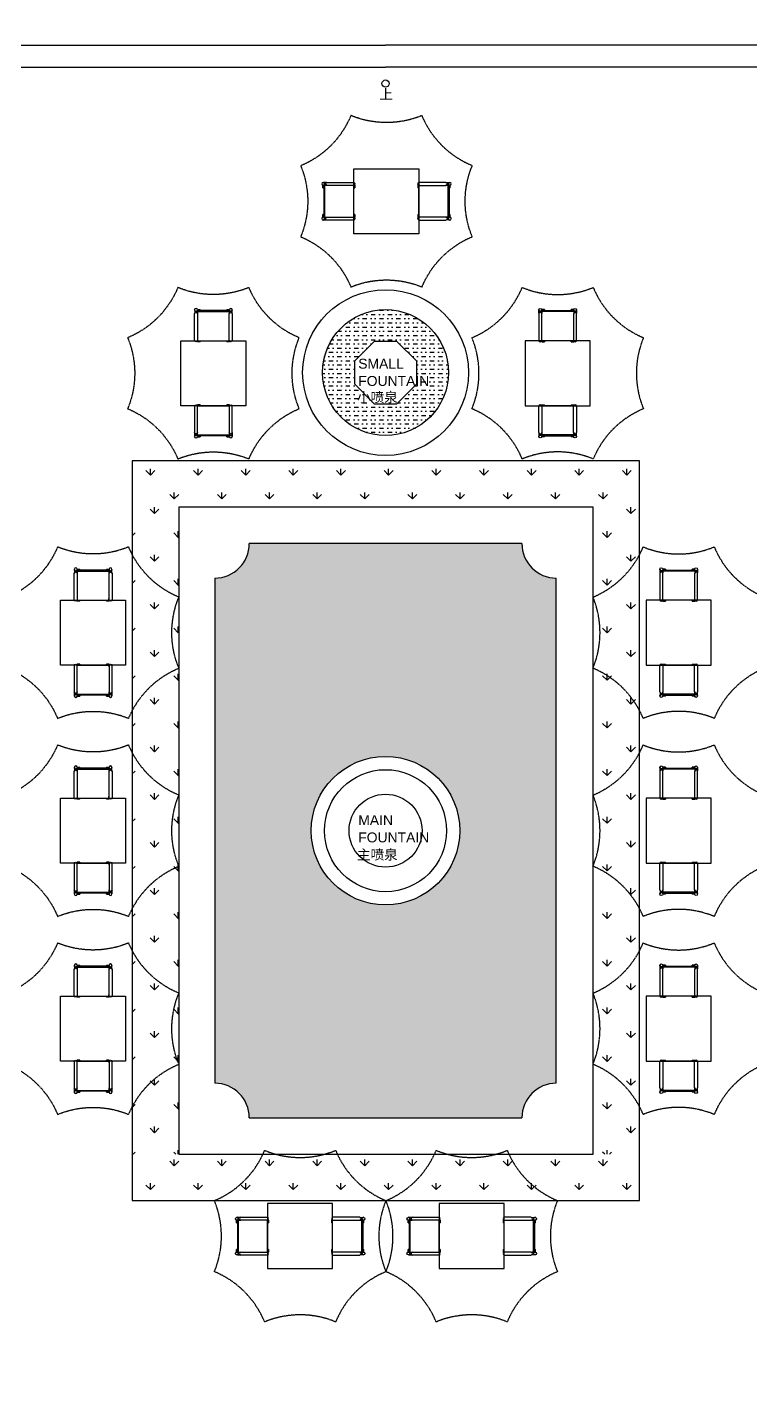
# Model space of a CAD drawing. Header units: millimetres. Extents: x -6033 to 120673, y -4970 to 90533.
# Drawn here: x 51965 to 62877, y 29224 to 49717 of the extents above; entities that cross this region are included whole.
import ezdxf

# ---------------------------------------------------------------- set-up
doc = ezdxf.new("R2010")
doc.units = ezdxf.units.MM
doc.linetypes.add('I-AR$0$ACAD_ISO02W100', pattern=[15, 12, -3])
for name, color, linetype in [('I-AR$0$3-地面', 8, 'Continuous'), ('I-AR$0$9-填充', 8, 'Continuous'), ('I-AR$0$A-stairs', 2, 'Continuous'), ('I-AR$0$FF-活动家具', 1, 'Continuous'), ('I-AR$0$ID-TEXT-HEADING-3', 3, 'Continuous'), ('I-AR$0$L-ELEV-MARK', 253, 'Continuous')]:
    doc.layers.add(name, color=color, linetype=linetype)
doc.layers.add('I-AR$0$I-SCOPE', color=252, linetype='Continuous', lineweight=35)
doc.styles.add('I-AR$0$Arial', font='ARIALUNI.ttf')
pattern_1 = [(0, (0, 84500), (127, 63.5), [63.5, -63.5, 0, -63.5, 0, -63.5])]
pattern_2 = [(90, (-273251.6522538068, 190733.4542391462), (-359.2102448, 359.2102448), [95.25, -623.1704896]), (45, (-273251.6522538068, 190733.4542391462), (-359.2102448427661, 359.2102448427661), [95.25, -412.75]), (135, (-273251.6522538068, 190733.4542391462), (-359.2102448427661, -359.2102448427661), [95.25, -412.75])]
pattern_3 = [(90, (-440450.4811027655, 234779.0956267374), (-359.2102448, 359.2102448), [95.25, -623.1704896]), (45, (-440450.4811027655, 234779.0956267374), (-359.2102448427661, 359.2102448427661), [95.25, -412.75]), (135, (-440450.4811027655, 234779.0956267374), (-359.2102448427661, -359.2102448427661), [95.25, -412.75])]
pattern_4 = [(90, (-502531.6522538068, 190733.4542391462), (-359.2102448, 359.2102448), [95.25, -623.1704896]), (45, (-502531.6522538068, 190733.4542391462), (-359.2102448427661, 359.2102448427661), [95.25, -412.75]), (135, (-502531.6522538068, 190733.4542391462), (-359.2102448427661, -359.2102448427661), [95.25, -412.75])]

# ---------------------------------------------------------------- blocks, each defined once
blk = doc.blocks.new('I-AR$0$A$C68b9d67d')
at = {"layer": 'I-AR$0$FF-活动家具', "lineweight": -3}
for p, q in [((490, 980), (-490, 980)), ((-490, 980), (-490, 0)), ((490, 0), (490, 980)), ((-959.5480535561219, 690.9811339214211), (-944.5479755511042, 690.9811140713864)), ((-944.547908505192, 730.981123903417), (-949.5530758607201, 730.9811277983827)), ((-903.8014891920611, 772.2735385803971), (-945.071861829143, 772.2734983488917)), ((-944.547908505192, 730.981123903417), (-932.8910927688703, 730.9817137384671)), ((-944.547908505192, 730.981123903417), (-944.5436566430144, 249.018889633473)), ((-932.8914111283375, 737.2733995032031), (-938.8353548096493, 737.2733874985133)), ((-910.2647635241738, 767.2733464604244), (-937.5260605944786, 767.2734752784017)), ((-932.892171552754, 752.3015446133795), (-932.8921437656973, 752.3015446133795)), ((-910.264582342119, 737.2734452013974), (-929.8921715812758, 737.2734055605833)), ((-929.8921715812758, 730.9818654839182), (-900.7730469707167, 730.9833389121341)), ((-900.7666938371258, 730.9811510624131), (-921.5477605761262, 730.9811432863935)), ((-497.4942410232034, 729.7733734163921), (-893.4942535790615, 729.7733500443865)), ((-893.4940581861883, 774.7733547083917), (-497.4940456291661, 774.7733780803974)), ((-489.9999735928141, 728.9811847929377), (-513.299824015121, 728.9811651573982)), ((-474.9998110290617, 730.981136125396), (-490.2217003321275, 730.9811378073646)), ((-490.0000266281422, 249.0188622171991), (-489.9999733718578, 730.9811377828592)), ((-489.9999777917983, 690.9811950495932), (-474.9998780752067, 690.9811262943549)), ((474.9998110290617, 730.981136125396), (490.2217003321275, 730.9811378073646)), ((489.9999777917983, 690.9811950495932), (474.9998780752067, 690.9811262943549)), ((490.0000266281422, 249.0188622171991), (489.9999733718578, 730.9811377828592)), ((489.9999735928141, 728.9811847929377), (513.299824015121, 728.9811651573982)), ((893.4940581861883, 774.7733547083917), (497.4940456291661, 774.7733780803974)), ((497.4942410232034, 729.7733734163921), (893.4942535790615, 729.7733500443865)), ((900.7666938371258, 730.9811510624131), (921.5477605761262, 730.9811432863935)), ((929.8921715812758, 730.9818654839182), (900.7730469707167, 730.9833389121341)), ((903.8014891920611, 772.2735385803971), (945.071861829143, 772.2734983488917)), ((910.264582342119, 737.2734452013974), (929.8921715812758, 737.2734055605833)), ((910.2647635241738, 767.2733464604244), (937.5260605944786, 767.2734752784017)), ((944.547908505192, 730.981123903417), (932.8910927688703, 730.9817137384671)), ((932.8914111283375, 737.2733995032031), (938.8353548096493, 737.2733874985133)), ((932.892171552754, 752.3015446133795), (932.8921437656973, 752.3015446133795)), ((944.547908505192, 730.981123903417), (944.5436566430144, 249.018889633473)), ((944.547908505192, 730.981123903417), (949.5530758607201, 730.9811277983827)), ((959.5480535561219, 690.9811339214211), (944.5479755511042, 690.9811140713864)), ((-944.5480459132232, 289.0188655633829), (-959.5476440511411, 289.0188598263776)), ((-949.3063610862009, 249.0188476169715), (-944.5476373261772, 249.0188895983738)), ((-945.0720096365549, 207.7264521824545), (-903.8018175531179, 207.7262862343923)), ((-944.5436566430144, 249.018889633473), (-932.8667054718826, 249.0194804874482)), ((-932.86638704082, 242.7263763148221), (-938.7562481542118, 242.7263764931704)), ((-910.2643764910754, 212.7263554623933), (-937.526208138559, 212.7263959193369)), ((-929.8921715812758, 249.0196309988969), (-900.7593413868453, 249.0211051205406)), ((-910.264566140133, 242.7263756303582), (-929.8921715812758, 242.7263762247749)), ((-921.5479650301859, 249.0188751153764), (-900.7659427921753, 249.0188911703881)), ((-497.4940394051373, 205.2263431323809), (-893.4940561951371, 205.226379213389)), ((-893.4938608012162, 250.2263838773943), (-497.4938482451253, 250.2264072503895)), ((-474.9999484370928, 289.0188777863514), (-490.0000222080853, 289.0188381823828)), ((-490.0000266281422, 249.0188622171991), (-475.0000154831214, 249.0188679543789)), ((474.9999484370928, 289.0188777863514), (490.0000222080853, 289.0188381823828)), ((490.0000266281422, 249.0188622171991), (475.0000154831214, 249.0188679543789)), ((893.4938608012162, 250.2263838773943), (497.4938482451253, 250.2264072503895)), ((497.4940394051373, 205.2263431323809), (893.4940561951371, 205.226379213389)), ((929.8921715812758, 249.0196309988969), (900.7593413868453, 249.0211051205406)), ((921.5479650301859, 249.0188751153764), (900.7659427921753, 249.0188911703881)), ((945.0720096365549, 207.7264521824545), (903.8018175531179, 207.7262862343923)), ((910.2643764910754, 212.7263554623933), (937.526208138559, 212.7263959193369)), ((910.264566140133, 242.7263756303582), (929.8921715812758, 242.7263762247749)), ((932.86638704082, 242.7263763148221), (938.7562481542118, 242.7263764931704)), ((944.5436566430144, 249.018889633473), (932.8667054718826, 249.0194804874482)), ((949.3063610862009, 249.0188476169715), (944.5476373261772, 249.0188895983738)), ((944.5480459132232, 289.0188655633829), (959.5476440511411, 289.0188598263776)), ((-490, 0), (490, 0))]:
    blk.add_line(p, q, dxfattribs=at)
at = {"layer": 'I-AR$0$FF-活动家具', "color": 8, "lineweight": -3}
for p, q in [((-932.8656294622924, 227.7544740923913), (-932.892171552754, 752.3015446133795)), ((-929.8921715812758, 230.6983170952881), (-929.8921715812758, 749.301696441602)), ((929.8921715812758, 230.6983170952881), (929.8921715812758, 749.301696441602)), ((932.8656294622924, 227.7544740923913), (932.892171552754, 752.3015446133795))]:
    blk.add_line(p, q, dxfattribs=at)
at = {"layer": 'I-AR$0$FF-活动家具', "lineweight": -3, "flags": 128}
for points in [[(-959.5480535561219, 690.9811339214211), (-959.5480743171647, 691.1157019373495), (-959.5477868760936, 691.601774028386), (-959.5477361021331, 692.4335748663871), (-959.547831865144, 693.596411005361), (-959.5480278721079, 695.0694908093428), (-959.5478798971744, 696.8264339573798), (-959.5480319481576, 698.8360021973494), (-959.5478465710767, 701.0623875913443), (-959.5478338082321, 703.4657566263922), (-959.5477994740941, 706.0030991344247), (-959.5478810800705, 708.6293496433645), (-959.5476050411817, 711.2975740113761), (-959.5478823371232, 713.9601419583778), (-959.5477298821788, 716.5696775793913), (-959.547633822076, 719.0792979093967), (-959.5477740041679, 721.4445320144296), (-959.5479985731654, 723.6229642693652), (-959.5479340411257, 725.5757801614236), (-959.5479788840748, 727.2682930993615), (-959.5478766451124, 728.6700460154098), (-959.5477687981911, 729.7561705283588), (-959.547710647108, 730.507301903388), (-959.548040034133, 730.7804808133515)], [(-474.9998110290617, 730.981136125396), (-475.0000665291445, 730.9780106453691), (-474.9998028280679, 730.7527510063956), (-474.9997457291465, 730.1745603933814), (-474.999689029064, 729.2539704633527), (-474.9998329231748, 728.0072204723838), (-474.9998496721964, 726.4565628183773), (-474.9998094672337, 724.629838589346), (-474.9996370670851, 722.559560161375), (-475.0000461251475, 720.2826056474005), (-474.9996430661995, 717.8398275593645), (-475.000074375188, 715.2744911883492), (-474.9998349071248, 712.6325959663955), (-474.9998823471833, 709.9611610763823), (-474.999798282166, 707.3080207463936), (-475.0000816971296, 704.7204658423434), (-474.9997115471633, 702.2445808373741), (-474.999917952111, 699.9244972483721), (-474.999842233141, 697.8018660763628), (-474.9997732131742, 695.9143127513817), (-474.9997287821025, 694.2956576403813), (-474.9998553311452, 692.9748120053555), (-474.999909787206, 691.9752173263696), (-474.9997352451319, 691.3148114423966), (-474.9996942682192, 691.0054001343669), (-474.9998780752067, 690.9811262943549)], [(-959.5477098741103, 249.2135336563806), (-959.547723531141, 249.2472945683985), (-959.5477806301787, 249.8254851814127), (-959.5478415641701, 250.7461345653865), (-959.5476976701757, 251.992884557345), (-959.5476724541513, 253.5434233023552), (-959.5477126592305, 255.3701475313865), (-959.5478850591462, 257.4404259594157), (-959.5479516331106, 259.7173466064269), (-959.5478875262197, 262.1602774693747), (-959.5479276170954, 264.7255205203546), (-959.5476914520841, 267.3674496073509), (-959.5476397791645, 270.0388250444084), (-959.547728078207, 272.6920248284005), (-959.5479245281313, 275.2796053193742), (-959.5478190451395, 277.7555241914233), (-959.5476084072143, 280.0755483263638), (-959.5476841260679, 282.1981794983731), (-959.5477531461511, 284.0857328233542), (-959.5477933441289, 285.7043284804095), (-959.54767102818, 287.0252335693804), (-959.5476123391418, 288.0247687944211), (-959.5477868812159, 288.6851746783941), (-959.5478320911061, 288.9946454403689), (-959.5476440511411, 289.0188598263776)], [(-474.9999484370928, 289.0188777863514), (-474.9999234421412, 288.884250317351), (-474.9997394832317, 288.3982715463499), (-474.9997860242147, 287.5664112543454), (-474.9996944940649, 286.4036345693748), (-474.9999741201755, 284.930520899361), (-474.9996422291733, 283.1735521633527), (-474.9999658111483, 281.1639500563615), (-474.9996797891799, 278.9376579833915), (-474.9996967841871, 276.534348402347), (-474.9997268852312, 273.9969464403694), (-474.9996452791383, 271.3706959313713), (-474.9999170851661, 268.7024121093564), (-474.9996397891082, 266.0398441623547), (-474.9998007111717, 263.4304274493479), (-474.9998925371328, 260.9207476653974), (-474.9997565890662, 258.5555730143678), (-475.000003419118, 256.3770474393968), (-475.0000637180638, 254.4241720933933), (-475.0000273410697, 252.7317780623562), (-474.9996497142129, 251.3299995593843), (-474.9997575620655, 250.2438750463771), (-474.9998199461261, 249.4928031253512), (-474.9998296292033, 249.090109800396), (-475.0000154831214, 249.0188679543789)]]:
    blk.add_lwpolyline(points, dxfattribs=at)
at = {"layer": 'I-AR$0$FF-活动家具', "lineweight": -3}
for points in [[(474.9998110290617, 730.981136125396), (475.0000665291445, 730.9780106453691), (474.9998028280679, 730.7527510063956), (474.9997457291465, 730.1745603933814), (474.999689029064, 729.2539704633527), (474.9998329231748, 728.0072204723838), (474.9998496721964, 726.4565628183773), (474.9998094672337, 724.629838589346), (474.9996370670851, 722.559560161375), (475.0000461251475, 720.2826056474005), (474.9996430661995, 717.8398275593645), (475.000074375188, 715.2744911883492), (474.9998349071248, 712.6325959663955), (474.9998823471833, 709.9611610763823), (474.999798282166, 707.3080207463936), (475.0000816971296, 704.7204658423434), (474.9997115471633, 702.2445808373741), (474.999917952111, 699.9244972483721), (474.999842233141, 697.8018660763628), (474.9997732131742, 695.9143127513817), (474.9997287821025, 694.2956576403813), (474.9998553311452, 692.9748120053555), (474.999909787206, 691.9752173263696), (474.9997352451319, 691.3148114423966), (474.9996942682192, 691.0054001343669), (474.9998780752067, 690.9811262943549)], [(959.5480535561219, 690.9811339214211), (959.5480743171647, 691.1157019373495), (959.5477868760936, 691.601774028386), (959.5477361021331, 692.4335748663871), (959.547831865144, 693.596411005361), (959.5480278721079, 695.0694908093428), (959.5478798971744, 696.8264339573798), (959.5480319481576, 698.8360021973494), (959.5478465710767, 701.0623875913443), (959.5478338082321, 703.4657566263922), (959.5477994740941, 706.0030991344247), (959.5478810800705, 708.6293496433645), (959.5476050411817, 711.2975740113761), (959.5478823371232, 713.9601419583778), (959.5477298821788, 716.5696775793913), (959.547633822076, 719.0792979093967), (959.5477740041679, 721.4445320144296), (959.5479985731654, 723.6229642693652), (959.5479340411257, 725.5757801614236), (959.5479788840748, 727.2682930993615), (959.5478766451124, 728.6700460154098), (959.5477687981911, 729.7561705283588), (959.547710647108, 730.507301903388), (959.548040034133, 730.7804808133515)], [(474.9999484370928, 289.0188777863514), (474.9999234421412, 288.884250317351), (474.9997394832317, 288.3982715463499), (474.9997860242147, 287.5664112543454), (474.9996944940649, 286.4036345693748), (474.9999741201755, 284.930520899361), (474.9996422291733, 283.1735521633527), (474.9999658111483, 281.1639500563615), (474.9996797891799, 278.9376579833915), (474.9996967841871, 276.534348402347), (474.9997268852312, 273.9969464403694), (474.9996452791383, 271.3706959313713), (474.9999170851661, 268.7024121093564), (474.9996397891082, 266.0398441623547), (474.9998007111717, 263.4304274493479), (474.9998925371328, 260.9207476653974), (474.9997565890662, 258.5555730143678), (475.000003419118, 256.3770474393968), (475.0000637180638, 254.4241720933933), (475.0000273410697, 252.7317780623562), (474.9996497142129, 251.3299995593843), (474.9997575620655, 250.2438750463771), (474.9998199461261, 249.4928031253512), (474.9998296292033, 249.090109800396), (475.0000154831214, 249.0188679543789)], [(959.5477098741103, 249.2135336563806), (959.547723531141, 249.2472945683985), (959.5477806301787, 249.8254851814127), (959.5478415641701, 250.7461345653865), (959.5476976701757, 251.992884557345), (959.5476724541513, 253.5434233023552), (959.5477126592305, 255.3701475313865), (959.5478850591462, 257.4404259594157), (959.5479516331106, 259.7173466064269), (959.5478875262197, 262.1602774693747), (959.5479276170954, 264.7255205203546), (959.5476914520841, 267.3674496073509), (959.5476397791645, 270.0388250444084), (959.547728078207, 272.6920248284005), (959.5479245281313, 275.2796053193742), (959.5478190451395, 277.7555241914233), (959.5476084072143, 280.0755483263638), (959.5476841260679, 282.1981794983731), (959.5477531461511, 284.0857328233542), (959.5477933441289, 285.7043284804095), (959.54767102818, 287.0252335693804), (959.5476123391418, 288.0247687944211), (959.5477868812159, 288.6851746783941), (959.5478320911061, 288.9946454403689), (959.5476440511411, 289.0188598263776)]]:
    blk.add_lwpolyline(points, dxfattribs=at)
for centre, radius in [((-954.8641453421442, 752.3015446133795), 21.97197378941146), ((954.8641453421442, 752.3015446133795), 21.97197378941146), ((-954.8376211670693, 227.7544740923913), 21.9719917048623), ((954.8376211670693, 227.7544740923913), 21.9719917048623)]:
    blk.add_circle(centre, radius, dxfattribs=at)
for centre, radius, start, end in [((-954.8641453421442, 749.3015446414938), 24.97197376128329, 0.0003482896218667753, 90), ((-893.4940840501804, 752.2733999453485), 22.50000000000057, 90, 270), ((-497.4940840501804, 752.2733999453485), 22.50000000000043, 270, 90), ((497.4940840501804, 752.2733999453485), 22.50000000000043, 90, 270), ((893.4940840501804, 752.2733999453485), 22.50000000000057, 270, 90), ((954.8641453421442, 749.3015446414938), 24.97197376128329, 90, 179.9996517103781), ((-954.8641453421442, 230.6984688953962), 24.97197376128329, 270, 359.9996517070431), ((-893.4940840501804, 227.7263631443493), 22.50000000000043, 90, 270), ((-497.4940840501804, 227.7263631443493), 22.50000000000043, 270, 90), ((497.4940840501804, 227.7263631443493), 22.50000000000043, 90, 270), ((893.4940840501804, 227.7263631443493), 22.50000000000043, 270, 90), ((954.8641453421442, 230.6984688953962), 24.97197376128329, 180.0003482929569, 270)]:
    blk.add_arc(centre, radius, start, end, dxfattribs=at)
blk = doc.blocks.new('I-AR$0$A$C5e96f56e')
at = {"layer": 'I-AR$0$L-ELEV-MARK', "color": 252, "linetype": 'I-AR$0$ACAD_ISO02W100'}
for centre, start, end in [((-989.9494936630363, 2389.94949366356), 270, 314.9999999976418), ((989.9494936595438, 2389.949493663502), 225, 270), ((-2389.949493663036, 989.9494936636183), 314.9999999976418, 0), ((2389.949493667344, 989.9494936636765), 180, 225), ((-2389.94949366292, -989.9494936589617), 0, 45), ((2389.949493667344, -989.9494936589035), 134.9999999976418, 180), ((-989.9494936630363, -2389.949493658787), 45, 90), ((989.9494936595438, -2389.949493658787), 90, 134.9999999976418)]:
    blk.add_arc(centre, 1400, start, end, dxfattribs=at)
blk = doc.blocks.new('I-AR')
at = {"true_color": 0xc7c8ca}
h = blk.add_hatch(dxfattribs=at)
h.set_pattern_fill('MUDST', color=9, scale=10)
h.set_pattern_definition(pattern_1)
h.paths.add_polyline_path([(56419.28386240778, 44506.85044061422, 1), (58319.28386240778, 44506.85044061422, 1)])
h.paths.add_polyline_path([(57839.28386240778, 44676.85044061422), (57839.28386240778, 44336.85044061422), (57539.28386240778, 44036.85044061422), (57199.28386240778, 44036.85044061422), (56899.28386240778, 44336.85044061422), (56899.28386240778, 44676.85044061422), (57199.28386240778, 44976.85044061422), (57539.28386240778, 44976.85044061422)], flags=16)
h = blk.add_hatch(dxfattribs=at)
h.set_pattern_fill('MUDST', color=9, scale=10)
h.set_pattern_definition(pattern_1)
edge = h.paths.add_edge_path()
edge.add_arc((57369.28386240778, 37597.35213825791), 1120, 0, 360)
edge = h.paths.add_edge_path()
edge.add_arc((54794.28386240778, 41927.35213825791), 520.0000000000218, 270.0000000000024, 359.9999999999976)
edge.add_line((55314.28386240778, 41927.35213825791), (59424.28386240778, 41927.35213825791))
edge.add_arc((59944.28386240778, 41927.35213825791), 520.0000000000218, 180, 269.9999999999952)
edge.add_line((59944.28386240778, 41407.35213825791), (59944.28386240778, 33787.35213825791))
edge.add_arc((59944.28386240778, 33267.35213825791), 519.9999999999854, 89.9999999999984, 180.0000000000016)
edge.add_line((59424.28386240778, 33267.35213825791), (55314.28386240778, 33267.35213825791))
edge.add_arc((54794.28386240778, 33267.35213825788), 520.0000000000218, 0, 89.99999999999518)
edge.add_line((54794.28386240778, 33787.35213825791), (54794.28386240778, 41407.35213825791))
at = {"layer": 'I-AR$0$9-填充'}
h = blk.add_hatch(dxfattribs=at)
h.set_pattern_fill('GRASS', color=256, scale=20)
h.set_pattern_definition(pattern_3)
h.paths.add_polyline_path([(53549.82599890279, 43177.35213825793), (53549.82599890279, 42477.35213825791), (61199.82599890279, 42477.35213825791), (61199.82599890279, 43177.35213825791)])
h = blk.add_hatch(dxfattribs=at)
h.set_pattern_fill('GRASS', color=256, scale=20)
h.set_pattern_definition(pattern_4)
h.paths.add_polyline_path([(53549.82599890279, 42477.35213825791), (54249.82599890279, 42477.35213825791), (54249.82599890279, 32717.35213825791), (53549.82599890279, 32717.35213825791)])
h = blk.add_hatch(dxfattribs=at)
h.set_pattern_fill('GRASS', color=256, scale=20)
h.set_pattern_definition(pattern_4)
h.paths.add_polyline_path([(60499.82599890279, 42477.35213825791), (61199.82599890279, 42477.35213825791), (61199.82599890279, 32717.35213825791), (60499.82599890279, 32717.35213825791)])
h = blk.add_hatch(dxfattribs=at)
h.set_pattern_fill('GRASS', color=256, scale=20)
h.set_pattern_definition(pattern_2)
h.paths.add_polyline_path([(47864.14263090631, 31926.28723857456), (42698.41159253893, 31926.70019072731), (42698.69263395341, 35442.32384655465), (35454.16882492881, 35442.32384655465, -0.1668343621200158), (33962.29949498875, 34046.86647505857, -0.1221760532902205), (32910.55277540116, 31421.1482953114, -0.1713947841011348), (31167.12015971728, 30442.86823970897, 0.1024586334840059), (30088.89430265455, 29829.56627271805, 0.3048302315723332), (28397.26113458769, 24876.39849369839), (53980.62182127917, 24876.39849369839), (53980.62182127917, 26214.41731862529), (50438.69903991232, 26214.41731862529, -0.4105332614492864), (47772.14325579023, 29234.8271883791)])
h = blk.add_hatch(dxfattribs=at)
h.set_pattern_fill('GRASS', color=256, scale=20)
h.set_pattern_definition(pattern_2)
h.paths.add_polyline_path([(82970.85774405254, 31762.22691686291, -0.06974068509135774), (81905.87884305092, 33506.05024618097, -0.2082086757244713), (79301.87741255248, 35442.32384655465), (72050.9593638531, 35442.32384655465), (72051.2404052671, 31926.70019072731), (66885.50936689926, 31926.28723857456), (66977.50874201534, 29234.8271883791, -0.4105332614492804), (64310.95295789326, 26214.41731862529), (60769.0301765264, 26214.41731862529), (60769.0301765264, 24876.39849369839), (92352.96776823932, 24876.39849369839, 0.1812807818631404), (90667.4007597263, 27817.23473441729, 0.09055463048094745), (87816.21493508434, 29321.27920815698, -0.05403998979383205), (85422.26934502507, 30004.0076042047, -0.1194171545799008)])
h = blk.add_hatch(dxfattribs=at)
h.set_pattern_fill('GRASS', color=256, scale=20)
h.set_pattern_definition(pattern_3)
h.paths.add_polyline_path([(53549.82599890279, 32017.35213825788), (53549.82599890279, 32717.35213825791), (61199.82599890279, 32717.35213825791), (61199.82599890279, 32017.35213825791)])
at = {"layer": 'I-AR$0$I-SCOPE'}
h = blk.add_hatch(dxfattribs=at)
h.set_pattern_fill('ANSI31', color=256, scale=200)
h.set_pattern_definition([(45, (0, 0), (-449.0128060534577, 449.0128060534577), [])])
h.paths.add_polyline_path([(63300.00000000001, 72640), (66630, 72640), (66630, 70889.38256153524), (90600, 70889.99999999999), (90600, 66390.00000000001), (96650.00000000001, 66390.00000000001), (96650, 24876.39849369839), (18340, 24876.39849369839), (18340, 66390), (48090, 66390), (48090, 72640), (51400, 72640), (51400, 72649.88673694879), (52869.5, 72649.88673694879), (52869.5, 72640), (55240.00000000001, 72640), (55240.00000000001, 72790.00000000013), (59460, 72790.00000000013), (59460, 72640), (61830.5, 72640), (61830.5, 72649.88673694879), (63300, 72649.88673694879)], flags=16)
h.paths.add_polyline_path([(7330, 0), (7330, -1770), (11180, -1770), (11180, 0), (18450, 0), (18449.99999999991, 2899.999999999971), (27550, 2899.999999999971), (27550, 18090), (37037.33127936907, 18090), (37037.33127936907, 17350), (96200, 17350), (96200, 18120), (114640, 18120), (114640, 84500), (0, 84500), (0, 0)])
at = {"layer": 'I-AR$0$3-地面', "color": 3}
for points in [[(57199.28386240778, 44036.85044061422), (57539.28386240778, 44036.85044061422), (57839.28386240778, 44336.85044061422), (57839.28386240778, 44676.85044061422), (57539.28386240778, 44976.85044061422), (57199.28386240778, 44976.85044061422), (56899.28386240778, 44676.85044061422), (56899.28386240778, 44336.85044061422)], [(53549.82599890279, 32017.35213825791), (61199.82599890279, 32017.35213825791), (61199.82599890279, 43177.35213825791), (53549.82599890279, 43177.35213825791)], [(54249.82599890279, 32717.35213825791), (60499.82599890279, 32717.35213825791), (60499.82599890279, 42477.35213825791), (54249.82599890279, 42477.35213825791)]]:
    blk.add_lwpolyline(points, close=True, dxfattribs=at)
for points in [[(59424.28386240778, 41927.35213825791), (55314.28386240778, 41927.35213825791)], [(54794.28386240778, 41407.35213825791), (54794.28386240778, 33787.35213825791)], [(59944.28386240778, 33787.35213825791), (59944.28386240778, 41407.35213825791)], [(55314.28386240778, 33267.35213825791), (59424.28386240778, 33267.35213825791)]]:
    blk.add_lwpolyline(points, dxfattribs=at)
for centre, radius in [((57369.28386240778, 44506.85044061422), 1250), ((57369.28386240778, 44506.85044061422), 950), ((57369.28386240778, 37597.35213825791), 1120), ((57369.28386240778, 37597.35213825791), 920), ((57369.28386240778, 37597.35213825791), 550)]:
    blk.add_circle(centre, radius, dxfattribs=at)
for centre, start, end in [((54794.28386240778, 41927.35213825791), 270, 0), ((59944.28386240778, 41927.35213825791), 180, 270), ((54794.28386240778, 33267.35213825791), 0, 90), ((59944.28386240778, 33267.35213825791), 90, 180)]:
    blk.add_arc(centre, 520, start, end, dxfattribs=at)
at = {"layer": 'I-AR$0$A-stairs'}
for p, q in [((47514.5433708895, 49443.04835224972), (57369.28386240778, 49443.04835224972)), ((67224.0243539256, 49443.04835224972), (57369.28386240778, 49443.04835224972)), ((47514.5433708895, 49113.04835224972), (57369.28386240778, 49113.04835224972)), ((67224.0243539256, 49113.04835224972), (57369.28386240778, 49113.04835224972))]:
    blk.add_line(p, q, dxfattribs=at)
at = {"layer": 'I-AR$0$L-ELEV-MARK'}
blk.add_lwpolyline([(57369.28386240778, 48866.06886819642, 0, 0, 0), (57369.28386240778, 50203.48423721295, 0, 80.00000000000001, 0), (57369.28386240778, 49903.48423721295, 0, 0, 0)], format="xyseb", dxfattribs=at)
blk.add_circle((57369.28386240778, 48866.06886819642), 53.91314327763394, dxfattribs=at)
for name, p, xscale, rotation in [('I-AR$0$A$C5e96f56e', (57382.83058463829, 47090.96314803054), -0.9999999999999992, 202.5), ('I-AR$0$A$C5e96f56e', (54773.69942500861, 44497.24023857477), -1, 112.5), ('I-AR$0$A$C68b9d67d', (54283.69942500582, 44497.24023857547), -1, 270), ('I-AR$0$A$C5e96f56e', (52959.82599890558, 40584.21482931805), -1, 112.5), ('I-AR$0$A$C68b9d67d', (52469.82599890279, 40584.21482931875), -1, 270), ('I-AR$0$A$C5e96f56e', (52959.82599890605, 37597.35213828614), -1, 112.5), ('I-AR$0$A$C68b9d67d', (52469.82599890325, 37597.35213828683), -1, 270), ('I-AR$0$A$C5e96f56e', (52959.82599890605, 34610.48944725422), -1, 112.5), ('I-AR$0$A$C68b9d67d', (52469.82599890325, 34610.48944725492), -1, 270)]:
    blk.add_blockref(name, p, dxfattribs=dict(at, xscale=xscale, rotation=rotation))
at = {"layer": 'I-AR$0$L-ELEV-MARK', "xscale": -1}
blk.add_blockref('I-AR$0$A$C68b9d67d', (57382.83058463736, 46600.96314802772), dxfattribs=at)
at = {"layer": 'I-AR$0$L-ELEV-MARK'}
for name, p, rotation in [('I-AR$0$A$C5e96f56e', (59964.86829980649, 44497.24023857477), 247.5), ('I-AR$0$A$C68b9d67d', (60454.86829980928, 44497.24023857547), 90), ('I-AR$0$A$C5e96f56e', (61789.82599889999, 40584.21482931805), 247.5), ('I-AR$0$A$C68b9d67d', (62279.82599890279, 40584.21482931875), 90), ('I-AR$0$A$C5e96f56e', (61789.82599889953, 37597.35213828614), 247.5), ('I-AR$0$A$C68b9d67d', (62279.82599890232, 37597.35213828683), 90), ('I-AR$0$A$C5e96f56e', (61789.82599889953, 34610.48944725422), 247.5), ('I-AR$0$A$C68b9d67d', (62279.82599890232, 34610.48944725492), 90), ('I-AR$0$A$C5e96f56e', (56081.39465338644, 31481.59533294948), 157.5), ('I-AR$0$A$C5e96f56e', (58668.25734442519, 31481.59533294666), 157.5)]:
    blk.add_blockref(name, p, dxfattribs=dict(at, rotation=rotation))
for p in [(56081.3946533869, 30991.59533294666), (58668.25734442612, 30991.59533294383)]:
    blk.add_blockref('I-AR$0$A$C68b9d67d', p, dxfattribs=at)
at = {"layer": 'I-AR$0$ID-TEXT-HEADING-3', "style": 'I-AR$0$Arial'}
for s, p in [('上', (57275.44201793103, 48629.8638184148)), ('SMALL', (56957.44787305174, 44566.23351288616)), ('FOUNTAIN', (56957.44787305174, 44305.615220398)), ('小喷泉', (56939.27609721152, 44060.0084820656)), ('MAIN', (56957.44787305174, 37681.30006264179)), ('FOUNTAIN', (56957.44787305174, 37420.68177015363)), ('主喷泉', (56939.27609721152, 37161.53518261094))]:
    blk.add_text(s, height=150, dxfattribs=at).set_placement(p)

msp = doc.modelspace()

# ---------------------------------------------------------------- block references
msp.add_blockref('I-AR', (0, 0))

doc.saveas('drawing.dxf')
